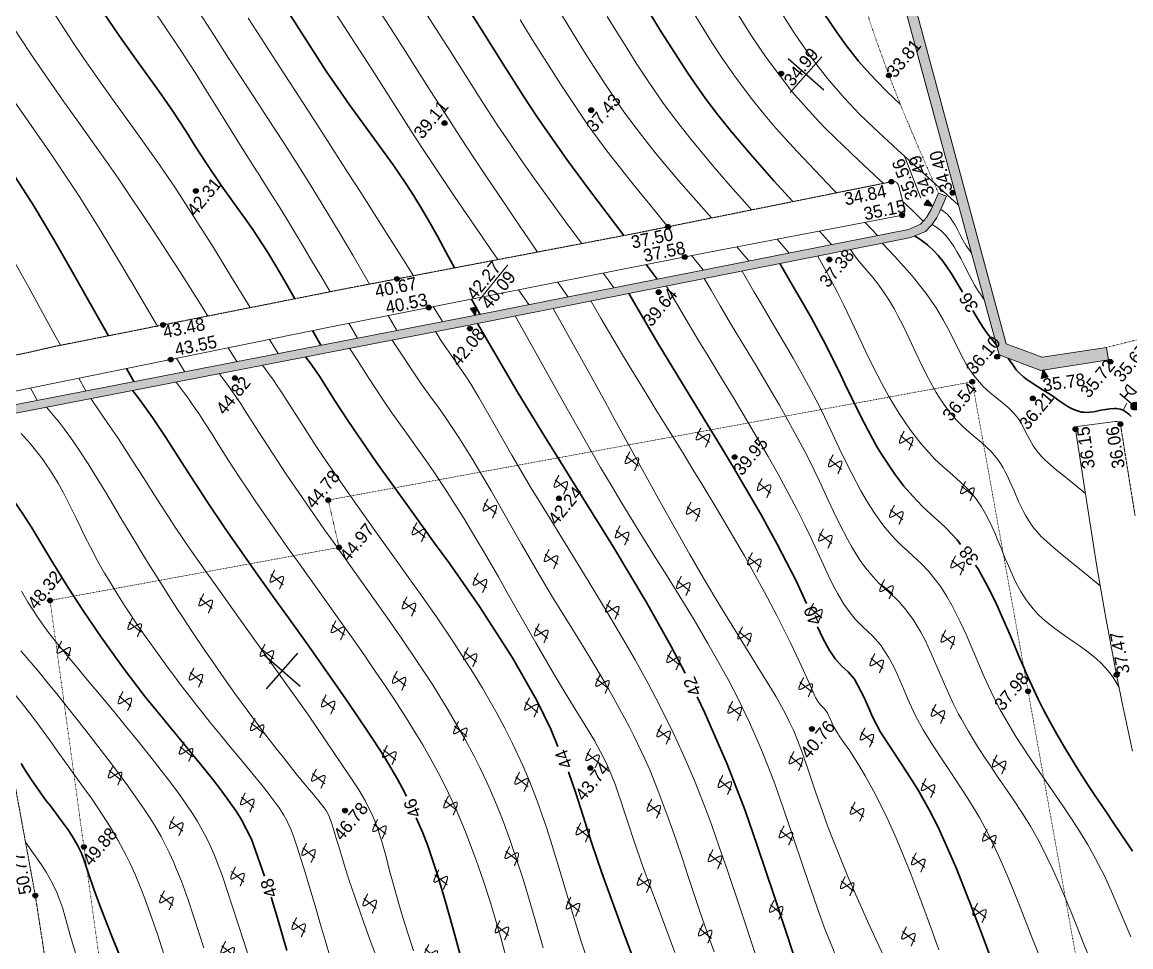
# Model space of a CAD drawing. Header units: millimetres. Extents: x -2893842 to -949497, y -1203244 to 262218.
# Drawn here: x -2189106 to -2119264, y -181510 to -123265 of the extents above; entities that cross this region are included whole.
import ezdxf

# ---------------------------------------------------------------- set-up
doc = ezdxf.new("R2010")
doc.units = ezdxf.units.MM
doc.linetypes.add('g5_05x2', pattern=[3.5, 2.5, -1])
doc.linetypes.add('g5_366', pattern=[0.85, 0.1, -0.75])
doc.layers.get('0').update_dxf_attribs({"lineweight": 5})
for name, color, linetype in [('!!!_ Размеры', 7, 'Continuous'), ('02_сетка', 253, 'Continuous'), ('06_Инженерно-технические сооружения', 253, 'Continuous'), ('07_Объекты электропередачи', 253, 'Continuous'), ('10_Границы покрытий и угодий', 253, 'Continuous'), ('13_Растительность', 253, 'Continuous'), ('19_Горизонтали', 253, 'Continuous'), ('61_Отметки высоты поверхности', 253, 'Continuous')]:
    doc.layers.add(name, color=color, linetype=linetype)
doc.styles.add('LIKE17', font='d431.shx')
doc.styles.add('LIKE36', font='pragmai.shx')
doc.linetypes.add('g5_280_1', pattern='A,0.001,[21,GUGK_2005.shx,S=1,R=180,X=0,Y=0],2', length=2.001)

# ---------------------------------------------------------------- blocks, each defined once
blk = doc.blocks.new('BL_333')
at = {"color": 0}
for p, q in [((0, -3), (0, 3)), ((-3, 0), (3, 0))]:
    blk.add_line(p, q, dxfattribs=at)
blk = doc.blocks.new('g5_330')
blk.add_hatch(color=0).paths.add_polyline_path([(-0.15, 0, 1), (0.15, 0, 1)])
at = {"color": 0}
blk.add_circle((0, 0), 0.15, dxfattribs=at)
blk = doc.blocks.new('g5_329_6')
at = {"color": 42, "lineweight": -2}
blk.add_lwpolyline([(0, 0), (0.5, 0)], dxfattribs=at)
blk = doc.blocks.new('g5_111_1b')
h = blk.add_hatch(color=0)
edge = h.paths.add_edge_path()
edge.add_arc((0, 0), 0.25, 0, 360)
at = {"color": 0}
for points in [[(0, 1.25), (0, 0.25)], [(0.375, 0.875), (0, 0.875)]]:
    blk.add_lwpolyline(points, dxfattribs=at)
blk.add_lwpolyline([(0.75, 0.5), (0.699, 0.503), (0.649, 0.514), (0.601, 0.531), (0.555, 0.555), (0.513, 0.584), (0.476, 0.619), (0.444, 0.659), (0.417, 0.702), (0.397, 0.749), (0.383, 0.799), (0.376, 0.849), (0.375, 0.875), (0.376, 0.901), (0.383, 0.951), (0.397, 1.001), (0.417, 1.048), (0.444, 1.091), (0.476, 1.131), (0.513, 1.166), (0.555, 1.195), (0.601, 1.219), (0.649, 1.236), (0.699, 1.247), (0.75, 1.25)], close=True, dxfattribs=at)
blk.add_circle((0, 0), 0.25, dxfattribs=at)
blk = doc.blocks.new('g5_330a')
blk.add_hatch(color=0).paths.add_polyline_path([(0, 0), (-0.2, 0.5), (0.2, 0.5)])
at = {"color": 0}
blk.add_lwpolyline([(0, 0), (-0.2, 0.5), (0.2, 0.5)], close=True, dxfattribs=at)
blk = doc.blocks.new('g5_411')
at = {"color": 0, "linetype": 'Continuous', "lineweight": 15}
for points in [[(0.375, 1), (0.365, 0.998), (0.355, 0.996), (0.346, 0.994), (0.336, 0.991), (0.326, 0.989), (0.316, 0.987), (0.307, 0.985), (0.297, 0.983), (0.287, 0.981), (0.277, 0.979), (0.268, 0.976), (0.258, 0.974), (0.248, 0.972), (0.238, 0.97), (0.228, 0.968), (0.219, 0.966), (0.209, 0.963), (0.199, 0.961), (0.189, 0.959), (0.18, 0.957), (0.17, 0.955), (0.16, 0.952), (0.15, 0.95), (0.141, 0.948), (0.131, 0.946), (0.121, 0.943), (0.111, 0.941), (0.102, 0.939), (0.092, 0.937), (0.082, 0.934), (0.073, 0.932), (0.063, 0.93), (0.053, 0.927), (0.043, 0.925), (0.034, 0.923), (0.024, 0.92), (0.014, 0.918), (0.005, 0.915), (-0.005, 0.913), (-0.015, 0.911), (-0.025, 0.908), (-0.034, 0.906), (-0.044, 0.903), (-0.054, 0.901), (-0.063, 0.898), (-0.073, 0.895), (-0.083, 0.893), (-0.092, 0.89), (-0.102, 0.887), (-0.111, 0.885), (-0.121, 0.882), (-0.131, 0.879), (-0.14, 0.876), (-0.15, 0.873), (-0.159, 0.87), (-0.169, 0.867), (-0.178, 0.864), (-0.188, 0.861), (-0.197, 0.858), (-0.207, 0.855), (-0.216, 0.852), (-0.226, 0.849), (-0.235, 0.845), (-0.245, 0.842), (-0.254, 0.838), (-0.263, 0.834), (-0.272, 0.831), (-0.282, 0.827), (-0.291, 0.823), (-0.3, 0.818), (-0.309, 0.814), (-0.318, 0.809), (-0.327, 0.805), (-0.335, 0.799), (-0.344, 0.794), (-0.352, 0.788), (-0.36, 0.782), (-0.367, 0.775), (-0.374, 0.768), (-0.379, 0.76), (-0.383, 0.75), (-0.385, 0.741), (-0.384, 0.731), (-0.38, 0.721), (-0.375, 0.713), (-0.369, 0.705), (-0.361, 0.698), (-0.354, 0.692), (-0.346, 0.686), (-0.337, 0.681), (-0.329, 0.675), (-0.32, 0.67), (-0.312, 0.665), (-0.303, 0.661), (-0.294, 0.656), (-0.285, 0.652), (-0.276, 0.647), (-0.267, 0.643), (-0.258, 0.639), (-0.249, 0.635), (-0.239, 0.631), (-0.23, 0.627), (-0.221, 0.623), (-0.212, 0.619), (-0.202, 0.616), (-0.193, 0.612), (-0.184, 0.608), (-0.174, 0.605), (-0.165, 0.601), (-0.156, 0.597), (-0.146, 0.594), (-0.137, 0.59), (-0.128, 0.587), (-0.118, 0.584), (-0.109, 0.58), (-0.099, 0.577), (-0.09, 0.573), (-0.081, 0.57), (-0.071, 0.567), (-0.062, 0.563), (-0.052, 0.56), (-0.043, 0.556), (-0.034, 0.553), (-0.024, 0.55), (-0.015, 0.546), (-0.005, 0.543), (0.004, 0.54), (0.013, 0.536), (0.023, 0.533), (0.032, 0.53), (0.042, 0.526), (0.051, 0.523), (0.061, 0.519), (0.07, 0.516), (0.079, 0.513), (0.089, 0.509), (0.098, 0.506), (0.108, 0.502), (0.117, 0.499), (0.126, 0.495), (0.136, 0.492), (0.145, 0.488), (0.154, 0.485), (0.164, 0.481), (0.173, 0.477), (0.182, 0.474), (0.191, 0.47), (0.201, 0.466), (0.21, 0.462), (0.219, 0.458), (0.228, 0.454), (0.238, 0.45), (0.247, 0.446), (0.256, 0.442), (0.265, 0.438), (0.274, 0.433), (0.283, 0.429), (0.292, 0.425), (0.301, 0.42), (0.309, 0.415), (0.318, 0.41), (0.327, 0.405), (0.335, 0.4), (0.343, 0.394), (0.351, 0.388), (0.359, 0.382), (0.367, 0.375), (0.374, 0.368), (0.38, 0.36), (0.385, 0.352), (0.39, 0.343), (0.392, 0.333), (0.392, 0.323), (0.391, 0.313), (0.387, 0.304), (0.382, 0.295), (0.377, 0.287), (0.37, 0.279), (0.363, 0.272), (0.356, 0.266), (0.348, 0.259), (0.34, 0.253), (0.332, 0.248), (0.323, 0.242), (0.315, 0.237), (0.306, 0.232), (0.298, 0.227), (0.289, 0.222), (0.28, 0.217), (0.271, 0.213), (0.262, 0.208), (0.253, 0.204), (0.244, 0.2), (0.235, 0.196), (0.226, 0.192), (0.217, 0.188), (0.207, 0.184), (0.198, 0.18), (0.189, 0.176), (0.179, 0.173), (0.17, 0.169), (0.161, 0.165), (0.151, 0.162), (0.142, 0.158), (0.133, 0.155), (0.123, 0.151), (0.114, 0.148), (0.105, 0.145), (0.095, 0.141), (0.086, 0.138), (0.076, 0.135), (0.067, 0.132), (0.057, 0.129), (0.048, 0.125), (0.038, 0.122), (0.029, 0.119), (0.019, 0.116), (0.01, 0.113), (0, 0.11), (-0.009, 0.107), (-0.019, 0.104), (-0.028, 0.101), (-0.038, 0.098), (-0.048, 0.095), (-0.057, 0.092), (-0.067, 0.089), (-0.076, 0.086), (-0.086, 0.083), (-0.095, 0.08), (-0.105, 0.078), (-0.115, 0.075), (-0.124, 0.072), (-0.134, 0.069), (-0.143, 0.066), (-0.153, 0.063), (-0.162, 0.061), (-0.172, 0.058), (-0.182, 0.055), (-0.191, 0.052), (-0.201, 0.049), (-0.21, 0.047), (-0.22, 0.044), (-0.23, 0.041), (-0.239, 0.038), (-0.249, 0.036), (-0.259, 0.033), (-0.268, 0.03), (-0.278, 0.027), (-0.287, 0.025), (-0.297, 0.022), (-0.307, 0.019), (-0.316, 0.017), (-0.326, 0.014), (-0.336, 0.011), (-0.345, 0.008), (-0.355, 0.006), (-0.364, 0.003), (-0.374, 0), (-0.375, 0)], [(0, 1), (0, 0)]]:
    blk.add_lwpolyline(points, dxfattribs=at)
blk = doc.blocks.new('Топо_07.04.17')
at = {"layer": '06_Инженерно-технические сооружения', "linetype": 'Continuous', "lineweight": 20}
for points in [[(-194983, -9751), (-199279, -9923), (-201774, -8648), (-206621, 22881), (-209324, 28455), (-213075, 74886), (-211730, 80920), (-211047, 80768), (-212369, 74837), (-208637, 28642), (-205991, 23186), (-201269, -8007), (-199101, -9115), (-195015, -8952)], [(-271117, -2933), (-270695, -2597), (-270420, -2942), (-270136, -3283), (-269909, -3546), (-269709, -3754), (-269439, -4019), (-269032, -4350), (-268725, -4550), (-268464, -4694), (-268102, -4839), (-267684, -4935), (-267332, -5001), (-266979, -5033), (-234682, -2483), (-211990, -606), (-206575, -156), (-205784, 79), (-205350, 464), (-204995, 931), (-204435, 1899), (-203961, 1641), (-204236, 1136), (-204501, 701), (-204712, 375), (-205077, -46), (-205524, -405), (-206479, -690), (-211832, -1135), (-234639, -3021), (-267053, -5580), (-267557, -5518), (-268300, -5348), (-268755, -5157), (-269163, -4920), (-269577, -4610), (-269893, -4334), (-270258, -3969), (-270711, -3444)]]:
    blk.add_hatch(color=256, dxfattribs=at).paths.add_polyline_path(points)
at = {"layer": '02_сетка', "linetype": 'Continuous'}
for p, q in [((-212995, 9250), (-210773, 11267)), ((-210876, 9148), (-212892, 11369)), ((-250018, -24354), (-247797, -22338)), ((-247899, -24456), (-249916, -22235))]:
    blk.add_line(p, q, dxfattribs=at)
at = {"layer": '06_Инженерно-технические сооружения', "linetype": 'Continuous', "lineweight": 20}
blk.add_lwpolyline([(-194983, -9751), (-199279, -9923), (-201774, -8648), (-206621, 22881), (-209324, 28455), (-213075, 74886), (-211730, 80920), (-211047, 80768), (-212369, 74837), (-208637, 28642), (-205991, 23186), (-201269, -8007), (-199101, -9115), (-195015, -8952)], close=True, dxfattribs=at)
at = {"layer": '06_Инженерно-технические сооружения', "linetype": 'g5_280_1', "lineweight": 20}
for points in [[(-195015, -8952), (-199101, -9115), (-201269, -8007), (-205991, 23186), (-208637, 28642), (-212369, 74837), (-211047, 80768)], [(-204435, 1899), (-204995, 931), (-205350, 464), (-205784, 79), (-206575, -156), (-211990, -606), (-234682, -2483), (-266979, -5033), (-267332, -5001), (-267684, -4935), (-268102, -4839), (-268464, -4694), (-268810, -4495), (-269032, -4350), (-269439, -4019), (-269709, -3754), (-269909, -3546), (-270136, -3283), (-270420, -2942), (-270695, -2597)]]:
    blk.add_lwpolyline(points, dxfattribs=at)
at = {"layer": '06_Инженерно-технические сооружения', "linetype": 'Continuous', "lineweight": 20}
for points in [[(-205565, 1711), (-206301, 4510)], [(-266979, -5033), (-234682, -2483), (-211990, -606), (-206575, -156), (-205784, 79), (-205350, 464), (-204995, 931), (-204435, 1899), (-203961, 1641), (-204236, 1136), (-204501, 701), (-204712, 375), (-205077, -46), (-205524, -405), (-206479, -690), (-211832, -1135), (-234639, -3021), (-267053, -5580)], [(-233971, -1553), (-231889, 457)]]:
    blk.add_lwpolyline(points, dxfattribs=at)
at = {"layer": '10_Границы покрытий и угодий', "linetype": 'g5_366', "lineweight": 20}
for points in [[(-204435, 1899), (-205407, 5042), (-206136, 7529), (-206696, 9615), (-207291, 12114), (-207789, 14478)], [(-195015, -8952), (-186084, -7777), (-176853, -64006)]]:
    blk.add_lwpolyline(points, dxfattribs=at)
at = {"layer": '10_Границы покрытий и угодий', "linetype": 'g5_05x2', "lineweight": 20}
for points in [[(-207299, 2942), (-223744, 1528), (-242341, 116), (-260915, -1430), (-262622, -1624), (-263532, -1702)], [(-276579, -1207), (-276067, -1549), (-275306, -2136), (-274404, -2946), (-273476, -3869), (-272787, -4583), (-272235, -5178), (-271692, -5807), (-271174, -6474), (-269710, -8651), (-269252, -9405), (-268888, -10132), (-268540, -11002), (-268245, -11996), (-268045, -12965), (-267921, -13859), (-266571, -26654), (-265953, -35661), (-265544, -45690), (-265212, -60377), (-265000, -80325), (-263208, -98815), (-262761, -112739), (-262608, -114858)], [(-194681, -13852), (-194612, -15507), (-194416, -19673)]]:
    blk.add_lwpolyline(points, dxfattribs=at)
at = {"layer": '10_Границы покрытий и угодий', "linetype": 'Continuous', "lineweight": 20}
for points in [[(-264581, -4034), (-243503, -2165), (-219767, -217), (-206946, 756), (-206866, 773), (-206805, 796), (-206752, 832), (-206703, 890), (-206703, 890), (-206673, 958), (-206658, 1041), (-206655, 1132), (-206876, 2676), (-206889, 2721), (-206902, 2755), (-206919, 2790), (-206939, 2821), (-206968, 2857), (-207009, 2890), (-207043, 2911), (-207094, 2931), (-207152, 2942), (-207234, 2945), (-207299, 2942)], [(-196242, -34415), (-196538, -31415), (-196706, -29509), (-196987, -25634), (-197167, -22466), (-197393, -17438), (-197531, -13850), (-197522, -13800), (-197514, -13779), (-197498, -13757), (-197481, -13743), (-197464, -13729), (-197441, -13716), (-197403, -13702), (-194987, -13655), (-194909, -13661), (-194848, -13676), (-194798, -13700), (-194773, -13718), (-194750, -13741), (-194726, -13773), (-194708, -13801), (-194681, -13852)]]:
    blk.add_lwpolyline(points, dxfattribs=at)
at = {"layer": '10_Границы покрытий и угодий', "linetype": 'g5_366', "lineweight": 20}
blk.add_lwpolyline([(-253256, -136421), (-257289, -111615), (-257226, -84968), (-249683, -84247), (-251516, -65183), (-261796, -65589), (-262936, -17292), (-244466, -16022), (-244810, -12981), (-203656, -10152), (-197276, -107357), (-175782, -131278)], close=True, dxfattribs=at)
at = {"layer": '19_Горизонтали', "linetype": 'Continuous', "lineweight": 20}
for points in [[(-203258, 1005), (-204959, 2952), (-206678, 4883), (-208012, 6435), (-208803, 7409), (-209642, 8514), (-210570, 9866), (-211432, 11286), (-212298, 12885), (-213345, 15035)], [(-210806, 2640), (-210987, 2876), (-211653, 3739), (-212348, 4651), (-212967, 5478), (-213626, 6381), (-214276, 7308), (-214825, 8127), (-215480, 9160), (-216370, 10691), (-217006, 11880), (-217541, 12939), (-218511, 14965)], [(-215742, 14571), (-215121, 13279), (-214853, 12743), (-214263, 11619), (-212881, 9295), (-211618, 7499), (-211096, 6818), (-210495, 6064), (-209206, 4518), (-208318, 3484), (-207813, 2898)], [(-216254, 2172), (-216645, 2730), (-217271, 3628), (-217756, 4328), (-218211, 4995), (-218689, 5706), (-219604, 7116), (-220439, 8481), (-221051, 9551), (-221772, 10894), (-222422, 12177), (-222953, 13266), (-223390, 14185), (-223911, 15299)], [(-226815, 15865), (-226366, 14902), (-225499, 13062), (-224647, 11320), (-223987, 10045), (-223539, 9221), (-222898, 8107), (-222235, 7020), (-221748, 6256), (-220607, 4540), (-219938, 3565), (-218813, 1952)], [(-260473, -1393), (-260750, -727), (-262043, 2441), (-263809, 6630), (-264434, 8031), (-265267, 9815), (-266127, 11546), (-266799, 12828), (-267240, 13648), (-267697, 14488), (-268190, 15394), (-268656, 16256), (-269226, 17335), (-270049, 18966), (-270403, 19694), (-270947, 20851)], [(-221601, 1712), (-222588, 3230), (-223431, 4542), (-224882, 6892), (-225875, 8621), (-227305, 11369), (-228026, 12850), (-228680, 14227), (-229383, 15713)], [(-229953, 1057), (-230234, 1591), (-230836, 2735), (-231482, 3965), (-231957, 4874), (-232643, 6200), (-233161, 7209), (-233948, 8768), (-234590, 10060), (-235513, 11938), (-236673, 14306), (-237547, 16080), (-238449, 17901)], [(-235827, 18012), (-234057, 14403), (-232875, 11959), (-232499, 11187), (-231848, 9871), (-231532, 9245), (-231072, 8351), (-230183, 6682), (-229532, 5500), (-228885, 4348), (-227868, 2565), (-227124, 1271)], [(-265019, 20782), (-263772, 18197), (-262816, 16365), (-262375, 15545), (-261271, 13530), (-259657, 10561), (-258247, 7803), (-257217, 5657), (-256079, 3181), (-255696, 2330), (-255564, 2036), (-254647, -24), (-254267, -877)], [(-241010, 17680), (-239880, 15402), (-239026, 13674), (-237823, 11220), (-236803, 9147), (-236270, 8082), (-234748, 5127), (-232884, 1613), (-232485, 864)], [(-251032, -607), (-251412, 178), (-252486, 2381), (-252998, 3420), (-253526, 4482), (-253988, 5398), (-254544, 6488), (-254938, 7250), (-255680, 8655), (-256169, 9560), (-256806, 10724), (-257667, 12280), (-258558, 13892), (-259510, 15641), (-260133, 16815), (-260912, 18337), (-261435, 19405)], [(-258536, 19456), (-257590, 17565), (-256974, 16396), (-256974, 16396), (-256109, 14805), (-255289, 13329), (-254921, 12672), (-254333, 11620), (-253157, 9491), (-252198, 7691), (-250201, 3644), (-249307, 1732), (-248735, 493), (-248331, -382)], [(-243213, 44), (-243688, 1106), (-244150, 2138), (-244563, 3054), (-245066, 4161), (-245379, 4838), (-245803, 5747), (-246047, 6263), (-246455, 7113), (-246874, 7967), (-246957, 8137), (-247908, 10084), (-248764, 11885), (-249307, 13035), (-250110, 14716), (-250427, 15368), (-250806, 16135), (-251823, 18110), (-252360, 19097)], [(-249632, 18872), (-248659, 16904), (-247906, 15391), (-246931, 13440), (-246384, 12345), (-245873, 11323), (-245092, 9758), (-244365, 8290), (-243782, 7086), (-243371, 6216), (-242176, 3604), (-241536, 2168), (-240684, 242)], [(-237877, 455), (-238391, 1510), (-239356, 3493), (-240594, 6030), (-241233, 7334), (-242425, 9757), (-243323, 11569), (-244954, 14841), (-245733, 16404), (-246405, 17755)], [(-206725, 1623), (-206170, 969), (-205585, 256)], [(-202781, -2099), (-202921, -1878), (-203090, -1548), (-203218, -1250), (-203361, -878), (-203485, -549), (-203632, -189), (-203744, 47), (-203878, 284), (-204045, 517), (-204252, 730), (-204411, 849)], [(-214208, -790), (-214854, 156)], [(-208556, -321), (-209229, 583)], [(-219698, -1244), (-220329, -263)], [(-217442, -40), (-216782, -1002)], [(-202321, -5085), (-202616, -4549), (-202807, -4135), (-203069, -3487), (-203280, -2926), (-203498, -2354), (-203674, -1926), (-203834, -1575), (-203988, -1275), (-204143, -1009), (-204309, -761), (-204551, -459), (-204771, -236), (-204942, -92), (-205048, -12)], [(-231402, -1172), (-230874, -2168)], [(-228368, -1960), (-228890, -966)], [(-225980, -727), (-225814, -1018), (-225416, -1716)], [(-196622, -30335), (-196905, -29737), (-197120, -29340), (-197361, -28975), (-197619, -28640), (-197827, -28399), (-198323, -27890), (-198837, -27417), (-199121, -27168), (-199690, -26675), (-200234, -26186), (-200589, -25841), (-200921, -25487), (-201202, -25152), (-201463, -24796), (-201837, -24172), (-202098, -23631), (-202347, -23014), (-202429, -22786), (-202688, -21977), (-202857, -21392), (-203020, -20806), (-203173, -20259), (-203318, -19768), (-203560, -19028), (-203757, -18509), (-203964, -18042), (-204253, -17491), (-204580, -16983), (-204856, -16626), (-205542, -15857), (-206104, -15244), (-206538, -14726), (-207013, -14092), (-207321, -13639), (-207864, -12747), (-208459, -11614), (-208977, -10475), (-209332, -9608), (-209711, -8609), (-210098, -7521), (-210664, -5864), (-211158, -4435), (-211461, -3595), (-211895, -2473), (-212440, -1185)], [(-197089, -23841), (-197855, -23053), (-198279, -22617), (-198850, -22030), (-199266, -21598), (-199742, -21102), (-200125, -20687), (-200434, -20322), (-200686, -19985), (-200899, -19652), (-201043, -19390), (-201256, -18930), (-201388, -18596), (-201602, -17970), (-201814, -17280), (-201913, -16955), (-202019, -16625), (-202126, -16310), (-202252, -15973), (-202342, -15757), (-202477, -15462), (-202616, -15197), (-202800, -14894), (-202958, -14670), (-203220, -14341), (-203530, -13994), (-203825, -13683), (-204186, -13304), (-204558, -12888), (-204911, -12439), (-205328, -11815), (-205675, -11202), (-205987, -10562), (-206376, -9636), (-206680, -8815), (-206977, -7949), (-207285, -7035), (-207573, -6207), (-207857, -5450), (-208015, -5060), (-208264, -4496), (-208602, -3823), (-208875, -3345), (-209127, -2947), (-209469, -2439), (-209876, -1826), (-210127, -1414), (-210343, -1011)], [(-208312, -842), (-207635, -1738), (-207296, -2203), (-206784, -2933), (-206506, -3350), (-206264, -3728), (-205920, -4298), (-205513, -5037), (-205399, -5259), (-205026, -6060), (-204707, -6867), (-204575, -7231), (-204326, -7930), (-204189, -8301), (-203907, -8999), (-203732, -9376), (-203522, -9774), (-203011, -10532), (-202643, -10950), (-202236, -11360), (-201614, -11996), (-201292, -12385), (-201020, -12805), (-200901, -13044), (-200572, -13910), (-200299, -14590), (-200036, -15054), (-199830, -15348), (-199667, -15554), (-199334, -15935), (-199003, -16281), (-198712, -16571), (-198194, -17090), (-197370, -17942)], [(-241823, -3046), (-242267, -2064)], [(-239751, -1857), (-239307, -2848)], [(-236382, -2617), (-236867, -1620)], [(-203281, -47517), (-203873, -45338), (-204421, -43264), (-204655, -42403), (-204975, -41280), (-205377, -39983), (-205876, -38552), (-206303, -37475), (-206799, -36372), (-207233, -35498), (-208092, -33854), (-208731, -32595), (-209197, -31587), (-209571, -30662), (-209862, -29805), (-210050, -29180), (-210199, -28671), (-210413, -27966), (-210588, -27444), (-210846, -26787), (-210846, -26787), (-211266, -25963), (-211702, -25340), (-211949, -25054), (-212291, -24668), (-212291, -24668), (-212672, -24171), (-212996, -23663), (-213267, -23163), (-213585, -22470), (-213804, -21920), (-214032, -21285), (-214273, -20559), (-214852, -18797), (-215155, -17935), (-215544, -16882), (-215927, -15893), (-216467, -14562), (-216968, -13376), (-217447, -12279), (-217884, -11300), (-218687, -9537), (-219462, -7862), (-220031, -6632), (-220443, -5739), (-221099, -4299), (-222116, -1985)], [(-219697, -1785), (-219359, -2568), (-218896, -3614), (-218683, -4087), (-218368, -4783), (-218034, -5515), (-217662, -6328), (-217110, -7536), (-216309, -9318), (-215899, -10254), (-215509, -11168), (-215159, -12013), (-214861, -12755), (-214543, -13577), (-214180, -14563), (-213941, -15245), (-213669, -16055), (-213511, -16534), (-213260, -17288), (-213013, -18001), (-212573, -19156), (-212378, -19612), (-212143, -20118), (-211931, -20533), (-211653, -21028), (-211251, -21652), (-210905, -22116), (-210744, -22312), (-210350, -22758), (-210022, -23130), (-209812, -23389), (-209479, -23858), (-209048, -24601), (-208829, -25051), (-208652, -25459), (-208443, -25997), (-208149, -26860), (-207740, -28216), (-207543, -28880), (-207136, -30148), (-206874, -30853), (-206736, -31197), (-206381, -32017), (-205913, -33008), (-205483, -33863), (-205246, -34321), (-204851, -35071), (-204376, -35970), (-204072, -36553), (-203575, -37539), (-203575, -37539), (-203174, -38387), (-202816, -39209), (-202585, -39788), (-202098, -41159), (-201930, -41681), (-201613, -42728), (-201239, -44051), (-200908, -45254), (-200719, -45932), (-200490, -46733)], [(-197663, -46027), (-197981, -44995), (-198344, -43759), (-198573, -42996), (-198892, -42011), (-199470, -40499), (-199726, -39908), (-200217, -38861), (-200581, -38133), (-200990, -37345), (-201885, -35672), (-202205, -35075), (-202752, -34037), (-203440, -32664), (-203962, -31526), (-204251, -30836), (-204564, -30018), (-205005, -28696), (-205221, -27985), (-205481, -27105), (-205836, -25930), (-206109, -25098), (-206526, -23981), (-206771, -23416), (-207088, -22770), (-207372, -22266), (-207745, -21688), (-208141, -21162), (-208141, -21162), (-208586, -20646), (-208957, -20233), (-209197, -19956), (-209612, -19433), (-210152, -18642), (-210442, -18159), (-210728, -17634), (-211068, -16947), (-211405, -16187), (-211856, -15045), (-212355, -13641), (-212660, -12742), (-212868, -12126), (-213303, -10881), (-213560, -10188), (-213815, -9528), (-214146, -8708), (-214477, -7916), (-214699, -7398), (-215146, -6378), (-215634, -5285), (-215978, -4522), (-216333, -3733), (-216681, -2954), (-217278, -1585)], [(-249547, -3656), (-249996, -2741)], [(-247351, -2506), (-247266, -2690), (-246911, -3448)], [(-231795, -2786), (-229412, -8453), (-228652, -10257), (-227526, -12871), (-226969, -14126), (-226503, -15154), (-225892, -16468), (-225349, -17615), (-224782, -18803), (-224782, -18803), (-224153, -20117), (-222763, -23079), (-222060, -24649), (-221572, -25788), (-221054, -27056), (-220569, -28323), (-220016, -29898), (-219460, -31700), (-219146, -32852), (-218877, -33918), (-218511, -35483), (-218139, -37183), (-217688, -39305), (-217356, -40835), (-217015, -42314), (-216791, -43227), (-216159, -45554)], [(-213271, -45486), (-213743, -44077), (-213994, -43310), (-214264, -42472), (-214592, -41428), (-214952, -40235), (-215310, -38995), (-215623, -37849), (-215865, -36915), (-216091, -35988), (-216384, -34699), (-216711, -33143), (-216711, -33143), (-216966, -32015), (-216966, -32015), (-217198, -31131), (-217329, -30692), (-217520, -30117), (-217710, -29600), (-217903, -29112), (-218169, -28483), (-218405, -27954), (-219101, -26487), (-221050, -22354), (-221869, -20528), (-222557, -18953), (-223299, -17220), (-224025, -15495), (-225197, -12666), (-226295, -9987), (-226802, -8751), (-227555, -6922), (-228664, -4260), (-229374, -2586)], [(-226954, -2385), (-226459, -3530), (-226074, -4400), (-225363, -5973), (-224753, -7297), (-224018, -8869), (-223690, -9566), (-223095, -10825), (-222269, -12573), (-221764, -13648), (-221297, -14651), (-220543, -16294), (-219868, -17798), (-219158, -19428), (-218660, -20610), (-218157, -21843), (-217549, -23402), (-217158, -24454), (-216886, -25210), (-216348, -26785), (-215914, -28148), (-215771, -28610), (-215739, -28705), (-215707, -28794), (-215633, -28976), (-215601, -29043), (-215525, -29183), (-215450, -29296), (-215413, -29345), (-215353, -29416), (-215262, -29519), (-215165, -29659), (-215129, -29724), (-215076, -29837), (-215032, -29951), (-214930, -30274), (-214888, -30419), (-214851, -30538), (-214798, -30689), (-214748, -30816), (-214565, -31216), (-214490, -31362), (-214213, -31876), (-213944, -32385), (-213851, -32568), (-213496, -33298), (-213157, -34051), (-212744, -35045), (-212367, -36041), (-212032, -37002), (-211655, -38183), (-211455, -38851), (-210995, -40508), (-210724, -41554), (-210377, -42952), (-210061, -44259), (-209771, -45465)], [(-253298, -3033), (-252898, -3921)], [(-239669, -3418), (-238191, -6296), (-237707, -7173), (-237259, -7979), (-236926, -8588), (-236468, -9459), (-236196, -9998), (-235847, -10714), (-235528, -11387), (-235184, -12137), (-234865, -12849), (-234550, -13565), (-233566, -15859), (-233027, -17119), (-232240, -18916), (-231902, -19664), (-231450, -20644), (-231111, -21369), (-230382, -22918), (-230025, -23677), (-229661, -24459), (-228995, -25917), (-228776, -26412), (-228370, -27349), (-228035, -28154), (-227806, -28722), (-227571, -29328), (-227352, -29913), (-226835, -31415), (-226603, -32158), (-226183, -33650), (-225734, -35461), (-225447, -36729), (-225184, -37952), (-224933, -39155), (-224464, -41381), (-224109, -42968), (-223862, -44005)], [(-221313, -44393), (-221884, -41650), (-222458, -38943), (-222791, -37452), (-223116, -36077), (-223320, -35252), (-223612, -34130), (-223853, -33252), (-224264, -31856), (-224458, -31234), (-224807, -30179), (-225509, -28225), (-226093, -26724), (-226734, -25169), (-227360, -23717), (-228137, -21982), (-229290, -19489), (-230597, -16714), (-231077, -15693), (-232016, -13669), (-233001, -11479), (-233903, -9374), (-234653, -7630), (-235052, -6765), (-235305, -6247), (-235847, -5227), (-236336, -4338), (-236606, -3807), (-236761, -3492), (-236894, -3199)], [(-262647, -3862), (-262322, -4665)], [(-259214, -4423), (-259560, -3589)], [(-247974, -4074), (-247678, -4571), (-247388, -5091), (-247187, -5470), (-247000, -5836), (-245655, -8589), (-245226, -9440), (-244700, -10456), (-243128, -13371), (-242055, -15301), (-241157, -16903), (-240415, -18233), (-239612, -19689), (-238866, -21068), (-237977, -22772), (-237524, -23674), (-236966, -24827), (-236494, -25849), (-236222, -26462), (-235753, -27570), (-235379, -28511), (-235004, -29521), (-234515, -30979), (-234240, -31898), (-233873, -33288), (-233479, -35032), (-233245, -36198), (-232893, -38105), (-232609, -39709), (-232092, -42472), (-231597, -44727)], [(-226323, -43751), (-226716, -42180), (-227098, -40652), (-227367, -39560), (-227722, -38080), (-227966, -37015), (-228134, -36256), (-228287, -35536), (-228501, -34485), (-228612, -33949), (-228735, -33378), (-228856, -32861), (-228911, -32641), (-229116, -31901), (-229211, -31596), (-229339, -31219), (-229529, -30708), (-229853, -29925), (-230964, -27542), (-231398, -26614), (-231898, -25512), (-232459, -24245), (-232833, -23382), (-233365, -22142), (-234229, -20117), (-234707, -19003), (-235104, -18087), (-235456, -17285), (-235835, -16436), (-236460, -15077), (-236943, -14062), (-237362, -13211), (-238007, -11956), (-238436, -11158), (-239615, -9027), (-240200, -7967), (-240641, -7145), (-241439, -5570), (-241978, -4476), (-242399, -3634)], [(-253489, -4527), (-253113, -5159), (-252907, -5522), (-252710, -5883), (-252482, -6310), (-252306, -6651), (-252009, -7239), (-251614, -8042), (-251402, -8480), (-250766, -9791), (-250215, -10896), (-249828, -11653), (-249384, -12505), (-248204, -14710), (-247686, -15656), (-247119, -16684), (-246553, -17701), (-245372, -19820), (-244862, -20741), (-244325, -21716), (-243667, -22926), (-243199, -23798), (-242549, -25034), (-242135, -25840), (-241481, -27158), (-240965, -28248), (-240635, -28975), (-240222, -29934), (-239826, -30912), (-239536, -31678), (-239356, -32182), (-238997, -33264), (-238570, -34714), (-238098, -36574), (-237810, -37874), (-237545, -39197), (-237133, -41516), (-236923, -42804)], [(-234540, -42523), (-234824, -40802), (-235025, -39628), (-235157, -38894), (-235306, -38092), (-235472, -37254), (-235835, -35574), (-236142, -34318), (-236301, -33719), (-236558, -32819), (-236900, -31727), (-237205, -30839), (-237498, -30043), (-237933, -28943), (-238786, -26977), (-239560, -25341), (-240344, -23781), (-241169, -22208), (-241964, -20737), (-243652, -17684), (-244590, -16000), (-245244, -14818), (-246414, -12667), (-247264, -11057), (-248673, -8243), (-249128, -7300), (-249405, -6736), (-249622, -6303), (-249903, -5760), (-250309, -5016), (-250582, -4547), (-250737, -4292)], [(-247945, -41539), (-248090, -40722), (-248316, -39429), (-248515, -38280), (-248679, -37348), (-248822, -36550), (-248940, -35904), (-249064, -35239), (-249211, -34481), (-249291, -34093), (-249366, -33767), (-249470, -33369), (-249527, -33179), (-249624, -32889), (-249678, -32746), (-249826, -32397), (-250070, -31906), (-250230, -31615), (-250652, -30900), (-251033, -30285), (-251296, -29874), (-251618, -29377), (-252303, -28335), (-252790, -27593), (-253156, -27027), (-253771, -26066), (-254234, -25328), (-254506, -24890), (-254869, -24297), (-255326, -23539), (-255723, -22870), (-256062, -22289), (-256365, -21761), (-257525, -19652), (-258302, -18142), (-258659, -17410), (-259102, -16462), (-259326, -15963), (-259674, -15148), (-260036, -14245), (-260334, -13437), (-260498, -12967), (-260700, -12376), (-261325, -10646), (-261591, -10007), (-261892, -9358), (-262014, -9113), (-262208, -8744), (-262372, -8449), (-262700, -7897), (-262849, -7661), (-263090, -7297), (-263206, -7127), (-263458, -6772), (-263554, -6640)], [(-261789, -5165), (-261335, -5843), (-261108, -6204), (-260841, -6646), (-260590, -7081), (-260256, -7688), (-260009, -8157), (-259579, -9013), (-259250, -9698), (-258681, -10929), (-258290, -11797), (-257861, -12750), (-257181, -14239), (-256894, -14860), (-256519, -15658), (-256016, -16714), (-255466, -17846), (-255017, -18753), (-254764, -19258), (-254277, -20216), (-253567, -21580), (-253223, -22229), (-252726, -23149), (-252020, -24426), (-251380, -25553), (-250506, -27048), (-250506, -27048), (-249834, -28160), (-249519, -28671), (-249019, -29469), (-248755, -29884), (-248250, -30664), (-247823, -31313), (-247707, -31489), (-247559, -31717), (-247474, -31851), (-247372, -32015), (-247253, -32214), (-247149, -32403), (-247058, -32606), (-246993, -32800), (-246900, -33211), (-246808, -33685), (-246696, -34280), (-246611, -34740), (-246434, -35698), (-246341, -36191), (-246207, -36876), (-245968, -38013), (-245760, -38941), (-245601, -39622), (-245278, -40953), (-245064, -41809)], [(-242676, -41803), (-243106, -39633), (-243263, -38751), (-243520, -37145), (-243608, -36528), (-243711, -35798), (-243881, -34739), (-243955, -34346), (-244018, -34044), (-244176, -33395), (-244281, -33032), (-244397, -32675), (-244526, -32324), (-244617, -32099), (-244959, -31340), (-245230, -30787), (-245394, -30460), (-247581, -26296), (-248004, -25522), (-248584, -24472), (-250128, -21711), (-251156, -19880), (-252146, -18103), (-253021, -16510), (-253808, -15047), (-254539, -13654), (-255496, -11764), (-255777, -11190), (-256207, -10306), (-256746, -9197), (-257110, -8456), (-257319, -8040), (-257579, -7531), (-257933, -6856), (-258491, -5846), (-258951, -4940)], [(-264654, -16499), (-264336, -17229), (-264071, -17779), (-263858, -18193), (-263567, -18726), (-263251, -19275), (-262765, -20070), (-262421, -20610), (-262107, -21092), (-261705, -21703), (-261333, -22268), (-260955, -22840), (-260510, -23513), (-260510, -23513), (-259989, -24305), (-259560, -24962), (-259045, -25755), (-258776, -26172), (-258296, -26926), (-257542, -28133), (-257184, -28719), (-256742, -29456), (-256307, -30200), (-255866, -30996), (-255504, -31698), (-255278, -32174), (-254919, -33024), (-254722, -33565), (-254473, -34350), (-254269, -35101), (-254121, -35712), (-253889, -36769), (-253688, -37754), (-253228, -40008), (-252949, -41372)], [(-255779, -40116), (-255951, -39269), (-256423, -37010), (-256711, -35801), (-256922, -35021), (-257054, -34571), (-257266, -33914), (-257373, -33607), (-257662, -32855), (-257961, -32162), (-258214, -31623), (-258483, -31085), (-259374, -29452), (-260296, -27872), (-260792, -27042), (-261485, -25897), (-262020, -25028), (-262647, -24025), (-263179, -23187), (-263643, -22467), (-264137, -21709), (-265117, -20243)], [(-265785, -22956), (-265392, -23571), (-264894, -24389), (-264491, -25078), (-263962, -26011), (-263550, -26749), (-263043, -27660), (-262617, -28418), (-262113, -29319), (-261720, -30035), (-261151, -31120), (-260777, -31886), (-260368, -32794), (-259972, -33794), (-259802, -34273), (-259539, -35088), (-259306, -35892), (-259112, -36628), (-258584, -38949), (-258213, -40783)], [(-263848, -39549), (-264026, -38525), (-264230, -37230), (-264332, -36669), (-264488, -35971), (-264588, -35606), (-264800, -34978), (-264800, -34978), (-265114, -34258), (-265357, -33780), (-265740, -33076), (-266188, -32236)]]:
    blk.add_lwpolyline(points, dxfattribs=at)
at = {"layer": '19_Горизонтали', "linetype": 'Continuous', "lineweight": 30}
for points in [[(-206185, 7713), (-206962, 8649), (-207889, 9842), (-208501, 10731), (-209141, 11763), (-209679, 12717), (-210325, 13974)], [(-213613, 2399), (-214640, 3836), (-215923, 5663), (-216952, 7203), (-217680, 8359), (-218355, 9501), (-219277, 11192), (-220653, 13965), (-221586, 15961), (-222688, 18339), (-223808, 20676), (-224481, 22031), (-225043, 23139), (-226141, 25261), (-226972, 26885), (-228169, 29400), (-228965, 31340), (-229503, 32897), (-230213, 35293), (-230870, 37687), (-231466, 39759), (-231976, 41411), (-232815, 43980), (-232983, 44484)], [(-224422, 1476), (-224873, 2232), (-226262, 4561), (-227458, 6633), (-228993, 9481), (-229720, 10923), (-230762, 13064), (-231850, 15332), (-232836, 17360), (-233951, 19615), (-234782, 21276), (-235832, 23351), (-236451, 24579), (-237331, 26414), (-238018, 28017), (-238286, 28712), (-239047, 30951), (-239520, 32544), (-239956, 34134), (-240333, 35560), (-241024, 38149), (-241460, 39601)], [(-257405, -1138), (-258525, 1520), (-259124, 2933), (-260141, 5281), (-261136, 7483), (-262815, 10912), (-263830, 12822), (-264901, 14783), (-266175, 17149), (-267356, 19489), (-268701, 22421), (-269756, 24934), (-270848, 27742), (-272093, 31190), (-273100, 34138), (-274279, 37570), (-274586, 38425)], [(-245475, -145), (-245905, 875), (-246368, 1937), (-246828, 2939), (-247607, 4499), (-247986, 5195), (-248675, 6409), (-249262, 7451), (-250075, 9008), (-250617, 10118), (-251087, 11088), (-251774, 12457), (-252493, 13800), (-252942, 14611), (-253626, 15827), (-254456, 17308), (-254850, 18028), (-255691, 19639)], [(-235256, 654), (-235557, 1397), (-236089, 2712), (-236455, 3584), (-236856, 4499), (-237299, 5455), (-237711, 6287), (-238375, 7540), (-239349, 9273), (-240678, 11616), (-241886, 13885), (-242913, 15933), (-243820, 17805), (-244920, 20109), (-245905, 22158), (-247019, 24527), (-247819, 26545), (-248222, 27705), (-248643, 29036), (-249132, 30731), (-249742, 33044), (-250083, 34395), (-250538, 36183)], [(-211495, -565), (-212157, 361)], [(-222652, -1488), (-223241, -502)], [(-203636, -4469), (-203696, -4326), (-203943, -3765), (-204207, -3207), (-204471, -2701), (-204647, -2396), (-204898, -2002), (-205138, -1671), (-205478, -1270), (-205922, -851), (-206233, -616)], [(-214863, -1386), (-214513, -2184), (-214361, -2529), (-214069, -3192), (-213655, -4133), (-213269, -5031), (-212665, -6517), (-211950, -8481), (-211644, -9366), (-211317, -10312), (-210911, -11450), (-210526, -12462), (-210050, -13604), (-209826, -14096), (-209162, -15390), (-208678, -16197), (-208216, -16874), (-207651, -17600), (-207164, -18156), (-206618, -18768), (-206361, -19073), (-205720, -19939), (-205537, -20250)], [(-234009, -2427), (-234417, -1419)], [(-244171, -3232), (-244581, -2261)], [(-215600, -22842), (-216100, -21361), (-216540, -20171), (-217026, -18919), (-217420, -17945), (-217840, -16936), (-218564, -15261), (-219204, -13828), (-219815, -12490), (-221637, -8582), (-223017, -5607), (-224535, -2186)], [(-256498, -3317), (-256140, -4177)], [(-223693, -26355), (-224404, -24530), (-225640, -21599), (-227290, -17958), (-228799, -14765), (-230009, -12236), (-230825, -10520), (-232166, -7646), (-234211, -2985)], [(-232176, -30029), (-232499, -28898), (-233181, -27003), (-234386, -24168), (-236095, -20716), (-237659, -17840), (-238456, -16424), (-239844, -13981), (-241559, -10909), (-242991, -8197), (-243670, -6831), (-244514, -5104), (-244972, -4257), (-245210, -3856)], [(-256278, -4729), (-255988, -5184), (-255220, -6561), (-254529, -7910), (-253586, -9845), (-252425, -12184), (-251464, -14030), (-249842, -17021), (-248791, -18912), (-247915, -20481), (-246949, -22214), (-245550, -24764), (-244957, -25869), (-244027, -27649), (-243716, -28259), (-243139, -29434), (-242454, -30949), (-242221, -31516), (-242013, -32064)], [(-264748, -10325), (-264021, -11676), (-263566, -12609), (-262592, -14723), (-261685, -16642), (-260947, -18131), (-260002, -19940), (-258839, -22021), (-257656, -23994), (-256740, -25437), (-255750, -26951), (-254675, -28605), (-253998, -29683), (-253591, -30354), (-252782, -31808), (-252534, -32325), (-252027, -33669), (-251474, -36073)], [(-201865, -8050), (-202139, -7628), (-202356, -7258), (-202554, -6890), (-202736, -6528), (-202950, -6069), (-203113, -5698)], [(-193947, -13455), (-194057, -13317), (-194177, -13188), (-194289, -13089), (-194402, -13008), (-194590, -12913), (-194807, -12851), (-194952, -12830), (-195226, -12817), (-195498, -12828), (-195801, -12851), (-196069, -12873), (-196273, -12886), (-196529, -12888), (-196685, -12880), (-196861, -12857), (-197032, -12818), (-197217, -12754), (-197452, -12642), (-197669, -12509), (-197890, -12348), (-198178, -12108), (-198433, -11877), (-198727, -11611), (-199038, -11349), (-199326, -11123), (-199670, -10858), (-199931, -10650), (-200218, -10401), (-200394, -10230), (-200627, -9965), (-200813, -9706), (-200969, -9448), (-201242, -8919)], [(-204755, -21649), (-204608, -21953), (-204147, -23051), (-203829, -23919), (-203654, -24437), (-203383, -25287), (-203132, -26123), (-202922, -26841), (-202683, -27664), (-202449, -28451), (-202364, -28730), (-201781, -30494), (-201524, -31192), (-201119, -32211), (-200871, -32801), (-200463, -33724), (-199745, -35252), (-199247, -36257), (-198931, -36879), (-198373, -37957), (-197900, -38860), (-197270, -40056), (-196953, -40659)], [(-206431, -46945), (-206967, -44841), (-207531, -42613), (-208115, -40460), (-208631, -38763), (-208961, -37785), (-209389, -36632), (-209954, -35288), (-210818, -33539), (-211878, -31434), (-212279, -30408), (-212455, -29840), (-212673, -29102), (-212673, -29102), (-213146, -27932), (-213482, -27430), (-213837, -27024), (-214208, -26511), (-214527, -25916), (-214839, -25141), (-215080, -24398)], [(-260923, -40609), (-261429, -38811), (-261964, -36847), (-262252, -35666), (-262479, -34597), (-262654, -33752), (-262770, -33336), (-262944, -32845), (-263249, -32151), (-263440, -31774), (-263739, -31231), (-264376, -30155), (-264591, -29796), (-265098, -28906), (-265363, -28392), (-265692, -27726), (-265910, -27291)], [(-218855, -44983), (-219706, -40918), (-220402, -37650), (-220924, -35379), (-221709, -32339), (-222761, -28934), (-223123, -27917)], [(-228531, -45627), (-229408, -42072), (-230330, -38249), (-230758, -36293), (-231189, -34110), (-231391, -33087), (-231682, -31757), (-231702, -31688)], [(-241553, -33488), (-241242, -34488), (-241027, -35341), (-240614, -37282), (-240315, -38970), (-240049, -40637), (-239664, -43097)], [(-251204, -37440), (-250956, -38800), (-250602, -40873)]]:
    blk.add_lwpolyline(points, dxfattribs=at)
at = {"layer": '02_сетка', "xscale": 500.0000000002746, "yscale": 500.0000000002746, "zscale": 500.0000000002746, "rotation": 42.22816425403256}
for p in [(-211884, 10258), (-248908, -23346)]:
    blk.add_blockref('BL_333', p, dxfattribs=at)
at = {"layer": '06_Инженерно-технические сооружения', "linetype": 'Continuous', "lineweight": 20}
for p, xscale, yscale, zscale, rotation in [((-204896, 1103, -67200), 1000, 1000, 1000, 53.02546765503286), ((-234297, -2451, -67200), 1000.000000000001, 1000.000000000001, 1000.000000000001, 5.9207660471675), ((-199129, -9917, -67200), 1000.000000000002, 1000.000000000002, 1000.000000000002, 184.1054535404955)]:
    blk.add_blockref('g5_330a', p, dxfattribs=dict(at, xscale=xscale, yscale=yscale, zscale=zscale, rotation=rotation))
at = {"layer": '07_Объекты электропередачи', "linetype": 'Continuous', "lineweight": 20, "xscale": 999.9999999999995, "yscale": 999.9999999999995, "zscale": 999.9999999999995, "rotation": 43.98139083737546}
blk.add_blockref('g5_111_1b', (-193644, -12838, -67200), dxfattribs=at)
at = {"layer": '13_Растительность', "linetype": 'Continuous', "lineweight": 20, "xscale": 999.9999999999995, "yscale": 999.9999999999995, "zscale": 999.9999999999995, "rotation": 43.98139083737546}
for p in [(-220543, -12088, -67200), (-225158, -13066, -67200), (-229772, -14045, -67200), (-207843, -13728, -67200), (-212457, -14707, -67200), (-234386, -15024, -67200), (-239001, -16003, -67200), (-217071, -15685, -67200), (-221686, -16664, -67200), (-226300, -17643, -67200), (-204371, -17326, -67200), (-248229, -17960, -67200), (-208985, -18305, -67200), (-252844, -18939, -67200), (-230914, -18622, -67200), (-235529, -19601, -67200), (-213599, -19283, -67200), (-257458, -19918, -67200), (-218214, -20262, -67200), (-262072, -20897, -67200), (-240143, -20579, -67200), (-222828, -21241, -67200), (-244757, -21558, -67200), (-205513, -21902, -67200), (-249372, -22537, -67200), (-227442, -22220, -67200), (-232056, -23198, -67200), (-210127, -22881, -67200), (-253986, -23516, -67200), (-214741, -23860, -67200), (-258600, -24495, -67200), (-236671, -24177, -67200), (-241285, -25156, -67200), (-219356, -24839, -67200), (-245899, -26135, -67200), (-223970, -25817, -67200), (-228584, -26796, -67200), (-206655, -26479, -67200), (-250514, -27114, -67200), (-211269, -27458, -67200), (-255128, -28092, -67200), (-233199, -27775, -67200), (-237813, -28754, -67200), (-215884, -28437, -67200), (-259742, -29071, -67200), (-220498, -29415, -67200), (-242427, -29733, -67200), (-247042, -30711, -67200), (-225112, -30394, -67200), (-251656, -31690, -67200), (-229727, -31373, -67200), (-207797, -31056, -67200), (-234341, -32352, -67200), (-212411, -32034, -67200), (-256270, -32669, -67200), (-217026, -33013, -67200), (-238955, -33330, -67200), (-243570, -34309, -67200), (-221640, -33992, -67200), (-226254, -34971, -67200), (-204325, -34653, -67200), (-248184, -35288, -67200), (-208939, -35632, -67200), (-252798, -36267, -67200), (-230869, -35949, -67200), (-213554, -36611, -67200), (-257413, -37246, -67200), (-235483, -36928, -67200), (-240097, -37907, -67200), (-218168, -37590, -67200), (-222782, -38569, -67200), (-244712, -38886, -67200), (-205467, -39230, -67200), (-249326, -39865, -67200), (-227397, -39547, -67200), (-232011, -40526, -67200), (-210082, -40209, -67200), (-253940, -40843, -67200), (-214696, -41188, -67200), (-236625, -41505, -67200), (-219310, -42166, -67200), (-241240, -42484, -67200), (-223925, -43145, -67200), (-206609, -43807, -67200), (-211224, -44785, -67200)]:
    blk.add_blockref('g5_411', p, dxfattribs=at)
at = {"layer": '19_Горизонтали', "linetype": 'Continuous', "lineweight": 20, "xscale": 1000.000000000001, "yscale": 1000.000000000001, "zscale": 1000.000000000001, "rotation": 57.40764886497087}
blk.add_blockref('g5_329_6', (-194402, -13008, -67200), dxfattribs=at)
at = {"layer": '61_Отметки высоты поверхности', "linetype": 'Continuous', "lineweight": 20, "xscale": 999.9999999999995, "yscale": 999.9999999999995, "zscale": 999.9999999999995, "rotation": 43.98139083737546}
for p in [(-213431, 10496, 19420), (-234854, 9792, 19420), (-206696, 9615, -67200), (-225582, 9554, 19420), (-250903, 7308, 19420), (-207299, 2942, -67200), (-221601, 1712, -67200), (-203547, 1815, -67200), (-206866, 773, -67200), (-238936, 375, -67200), (-253916, -847, -67200), (-220766, -299, -67200), (-211733, -1484, 19420), (-237148, -1643, -67200), (-222652, -2315, 19420), (-253673, -3067, -67200), (-234722, -3254, 61920), (-249787, -4682, 19420), (-201919, -8759, -67200), (-194868, -9877, -67200), (-203656, -10152, 19420), (-199982, -11619, -67200), (-244810, -12981, 19420), (-219067, -13178, 19420), (-197531, -13850, -67200), (-194681, -13852, -67200), (-230357, -14513, 61920), (-244466, -16022, 19420), (-262936, -17292, 19420), (-196706, -29509, -67200), (-202359, -29917, 19420), (-216159, -30738, 60420), (-230298, -31615, 19420), (-262567, -32956, 19420), (-245965, -32539, 19420), (-265953, -35661, -67200)]:
    blk.add_blockref('g5_330', p, dxfattribs=at)
at = {"layer": '06_Инженерно-технические сооружения', "linetype": 'Continuous', "lineweight": 15, "style": 'LIKE36'}
for s, rotation, p in [('35.56', 104.71886, (-205703, 1798, -67200)), ('34.49', 104.71886, (-204657, 1898, -67200)), ('42.27', 43.98139, (-234208, -1551, -67200)), ('40.09', 43.98139, (-233364, -2254, -67200)), ('35.78', 1.62158, (-199246, -11268, -67200))]:
    blk.add_text(s, height=800, rotation=rotation, dxfattribs=at).set_placement(p)
at = {"layer": '19_Горизонтали', "linetype": 'Continuous', "lineweight": 15, "style": 'LIKE36'}
for s, rotation, p in [('36', 117.01685, (-202694, -5515, -67200)), ('38', 123.24874, (-204443, -21294, -67200)), ('40', 104.93808, (-214778, -24136, -67200)), ('42', 107.58053, (-222779, -27691, -67200)), ('44', 104.41777, (-231375, -31355, -67200)), ('46', 104.41777, (-241198, -33346, -67200)), ('48', 101.7865, (-250764, -37355, -67200))]:
    blk.add_text(s, height=800, rotation=rotation, dxfattribs=at).set_placement(p)
at = {"layer": '61_Отметки высоты поверхности', "linetype": 'Continuous', "lineweight": 15, "style": 'LIKE17'}
for s, rotation, p in [('34.99', 43.98139, (-212826, 9554, -67200)), ('33.81', 43.98139, (-206333, 9367, -67200)), ('39.11', 43.98139, (-236363, 8898, -67200)), ('37.43', 43.98139, (-225525, 8082, -67200)), ('42.31', 43.98139, (-251113, 5668, -67200)), ('34.40', 99.85024, (-203501, 1981, -67200)), ('34.84', 5.19452, (-210326, 1780, 19420)), ('37.50', 5.19452, (-223974, 593, 19420)), ('35.15', 5.19452, (-209217, 716, 19420)), ('40.67', 5.19452, (-240361, -657, 19420)), ('37.58', 5.19452, (-223306, -336, 19420)), ('43.48', 5.19452, (-253917, -1697, 19420)), ('40.53', 5.19452, (-239812, -1744, 19420)), ('37.38', 43.98139, (-212023, -3291, -67200)), ('43.55', 5.19452, (-253302, -2886, 19420)), ('39.64', 43.98139, (-223355, -4479, -67200)), ('42.08', 43.98139, (-235681, -5604, -24700)), ('44.82', 43.98139, (-250702, -6974, -67200)), ('36.10', 43.98139, (-203471, -9772, -67200)), ('35.67', 43.98139, (-194292, -11311, -67200)), ('35.72', 43.98139, (-196479, -12055, -67200)), ('36.54', 43.98139, (-205273, -12535, -67200)), ('44.78', 43.98139, (-245773, -13478, -67200)), ('36.21', 43.98139, (-200529, -13613, -67200)), ('39.95', 43.98139, (-218751, -14446, -67200)), ('42.24', 43.98139, (-230699, -16226, -24700)), ('36.15', 91.60444, (-196581, -16410, -67200)), ('44.97', 43.98139, (-244006, -17053, -67200)), ('36.06', 92.54717, (-194705, -16600, -67200)), ('48.32', 43.98139, (-263881, -17801, -67200)), ('37.47', 93.9933, (-195852, -29484, -67200)), ('37.98', 43.98139, (-204081, -31011, -67200)), ('40.76', 43.98139, (-216566, -32657, -26200)), ('43.74', 43.98139, (-230960, -33686, -67200)), ('49.88', 43.98139, (-262264, -34265, -67200)), ('46.78', 43.98139, (-246372, -34458, -67200)), ('50.77', 94.39811, (-266154, -35482, -67200))]:
    blk.add_text(s, height=800, rotation=rotation, dxfattribs=at).set_placement(p)

msp = doc.modelspace()

# ---------------------------------------------------------------- block references
at = {"layer": '!!!_ Размеры', "color": 1, "lineweight": 0, "rotation": 6.471407436947433}
msp.add_blockref('Топо_07.04.17', (-1928038.79367, -112877.83782), dxfattribs=at)

doc.saveas('drawing.dxf')
